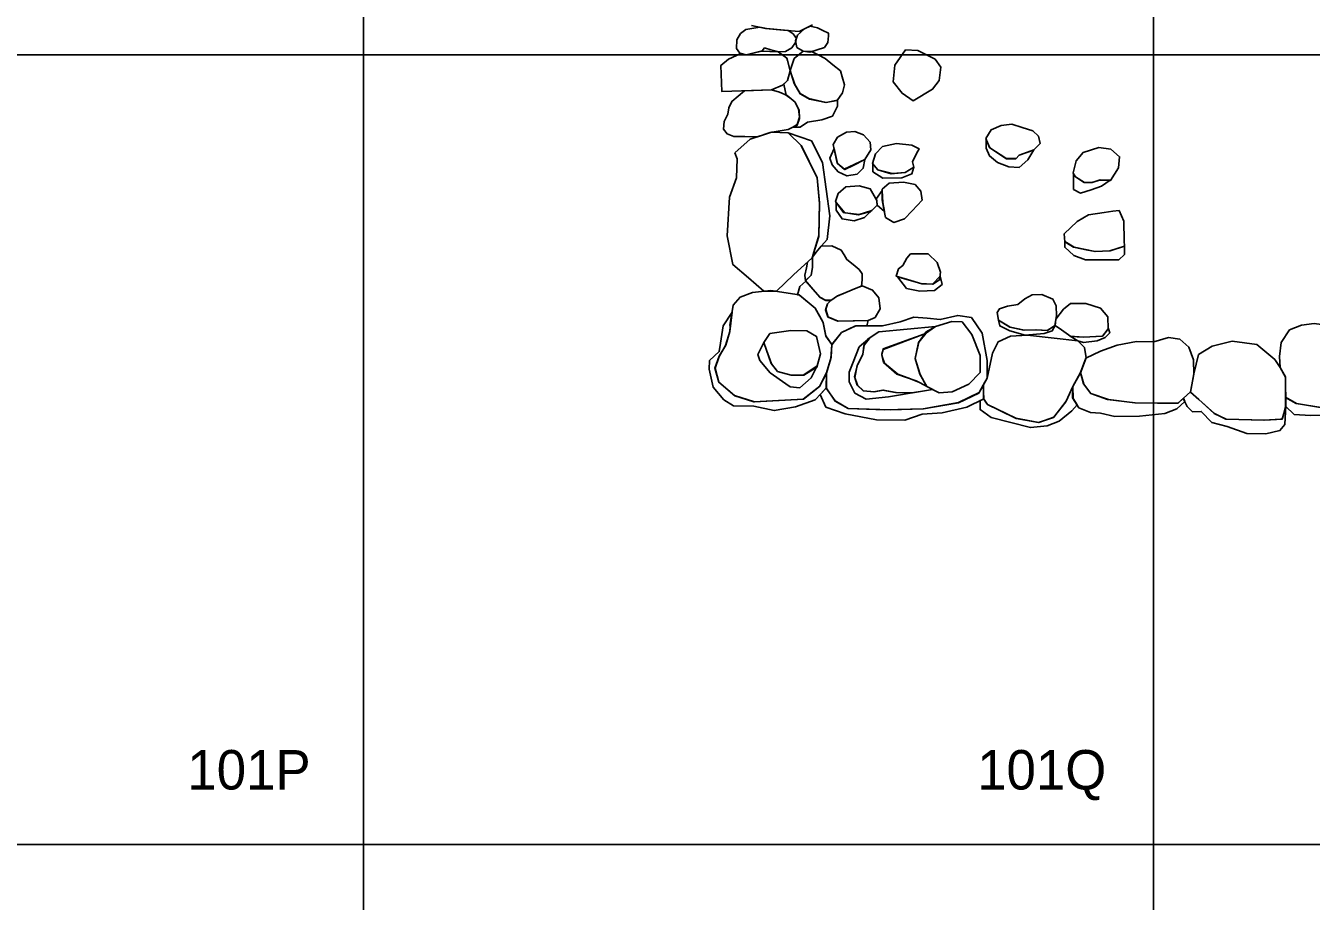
# Model space of a CAD drawing. Extents: x 280 to 390, y 550 to 640.
# Drawn here: x 325.66 to 341.94, y 599.25 to 610.34 of the extents above; entities that cross this region are included whole.
import ezdxf

# ---------------------------------------------------------------- set-up
doc = ezdxf.new("R2010")
doc.units = 0
for name, color, linetype in [('Brick', 7, 'Continuous'), ('Quadrat Numbers', 7, 'Continuous'), ('Quadrats', 7, 'Continuous'), ('Stone', 7, 'Continuous')]:
    doc.layers.add(name, color=color, linetype=linetype)

msp = doc.modelspace()

# ---------------------------------------------------------------- linework, layer by layer
at = {"layer": 'Brick'}
msp.add_lwpolyline([(336.665, 609.84), (336.799, 610.036), (336.953, 610.024), (337.174, 609.915), (337.245, 609.813), (337.223, 609.645), (337.142, 609.536), (336.896, 609.389), (336.756, 609.485), (336.644, 609.629)], close=True, dxfattribs=at)
at = {"layer": 'Quadrats'}
for p, q in [((329.938, 609.972), (329.938, 619.972)), ((339.938, 609.972), (339.938, 619.972)), ((329.938, 609.972), (319.938, 609.972)), ((339.938, 609.972), (329.938, 609.972)), ((329.938, 609.972), (329.938, 599.972)), ((349.938, 609.972), (339.938, 609.972)), ((339.938, 599.972), (339.938, 609.972)), ((329.938, 599.972), (339.938, 599.972)), ((329.938, 599.972), (329.938, 589.972)), ((339.938, 599.972), (339.938, 589.972))]:
    msp.add_line(p, q, dxfattribs=at)
for points in [[(319.938, 629.972), (319.938, 599.972), (329.938, 599.972)], [(349.938, 609.972), (349.938, 599.972), (339.938, 599.972)]]:
    msp.add_lwpolyline(points, dxfattribs=at)
at = {"layer": 'Stone'}
for points in [[(334.954, 610.32), (334.777, 610.292), (334.71, 610.239), (334.664, 610.159), (334.659, 610.05), (334.703, 609.99), (334.781, 609.97), (334.882, 609.995), (334.984, 610.02), (335.014, 610.059), (335.092, 610.036), (335.193, 610.007), (335.279, 610.011), (335.359, 610.059), (335.405, 610.126), (335.417, 610.178), (335.375, 610.235), (335.315, 610.28), (335.037, 610.303)], [(335.518, 610.299), (335.433, 610.218), (335.405, 610.147), (335.421, 610.064), (335.502, 610.016), (335.587, 610.004), (335.679, 610.034), (335.772, 610.064), (335.815, 610.129), (335.822, 610.212), (335.825, 610.244), (335.753, 610.278), (335.719, 610.295), (335.685, 610.311), (335.593, 610.335)], [(335.304, 609.898), (335.338, 609.767), (335.304, 609.645), (335.242, 609.587), (335.104, 609.529), (334.848, 609.52), (334.473, 609.507), (334.465, 609.726), (334.461, 609.836), (334.558, 609.914), (334.715, 609.987), (334.781, 609.972), (334.977, 610.019), (335.187, 610.009), (335.295, 609.93)], [(335.337, 609.773), (335.391, 609.608), (335.467, 609.479), (335.585, 609.409), (335.689, 609.389), (335.792, 609.368), (335.935, 609.393), (336, 609.49), (336.027, 609.589), (335.997, 609.691), (335.974, 609.768), (335.877, 609.845), (335.78, 609.923), (335.695, 609.972), (335.607, 610.011), (335.502, 610.016), (335.387, 609.923)], [(335.937, 609.397), (335.937, 609.32), (335.874, 609.194), (335.738, 609.147), (335.556, 609.117), (335.464, 609.053), (335.372, 609.054), (335.429, 609.087), (335.457, 609.18), (335.444, 609.286), (335.403, 609.366), (335.35, 609.414), (335.289, 609.461), (335.257, 609.601), (335.304, 609.644), (335.339, 609.768), (335.399, 609.595), (335.465, 609.483), (335.574, 609.416), (335.796, 609.369)], [(334.762, 609.517), (334.601, 609.382), (334.562, 609.301), (334.548, 609.218), (334.502, 609.128), (334.496, 609.029), (334.539, 608.972), (334.624, 608.935), (334.763, 608.937), (334.923, 608.934), (335.084, 608.987), (335.315, 609.027), (335.426, 609.08), (335.458, 609.163), (335.451, 609.271), (335.401, 609.37), (335.302, 609.456), (335.205, 609.499), (335.1, 609.529)], [(334.637, 608.731), (334.83, 608.903), (335.103, 608.993), (335.314, 608.982), (335.483, 608.817), (335.68, 608.415), (335.708, 608.089), (335.701, 607.67), (335.619, 607.401), (335.382, 607.185), (335.164, 606.977), (335.003, 606.978), (334.809, 607.146), (334.614, 607.314), (334.54, 607.677), (334.572, 608.168), (334.658, 608.415), (334.669, 608.656)], [(335.314, 608.982), (335.608, 608.882), (335.748, 608.606), (335.794, 608.268), (335.841, 607.931), (335.809, 607.634), (335.627, 607.429), (335.701, 607.684), (335.708, 608.096), (335.68, 608.413), (335.479, 608.821)], [(335.938, 608.928), (336.052, 608.993), (336.156, 609), (336.267, 608.957), (336.35, 608.864), (336.361, 608.767), (336.285, 608.645), (336.135, 608.57), (336.03, 608.517), (335.934, 608.598), (335.909, 608.717), (335.884, 608.835)], [(337.816, 608.91), (337.885, 609.023), (338.011, 609.074), (338.146, 609.091), (338.278, 609.05), (338.411, 609.009), (338.481, 608.939), (338.503, 608.849), (338.421, 608.763), (338.24, 608.702), (338.194, 608.656), (338.078, 608.656), (337.982, 608.719), (337.864, 608.796)], [(335.895, 608.783), (335.841, 608.663), (335.87, 608.58), (335.948, 608.491), (336.056, 608.437), (336.185, 608.459), (336.264, 608.534), (336.285, 608.645), (336.024, 608.522), (335.938, 608.595)], [(336.418, 608.717), (336.508, 608.81), (336.683, 608.846), (336.877, 608.828), (336.97, 608.781), (336.94, 608.721), (336.887, 608.616), (336.905, 608.548), (336.794, 608.48), (336.619, 608.466), (336.447, 608.516), (336.382, 608.595)], [(337.82, 608.9), (337.82, 608.787), (337.861, 608.69), (337.965, 608.606), (338.105, 608.553), (338.237, 608.545), (338.346, 608.642), (338.424, 608.766), (338.24, 608.702), (338.198, 608.66), (338.07, 608.662), (337.865, 608.795)], [(338.922, 608.478), (338.958, 608.627), (339.048, 608.734), (339.248, 608.799), (339.399, 608.775), (339.51, 608.68), (339.494, 608.541), (339.395, 608.381), (339.264, 608.386), (339.161, 608.355), (339.06, 608.355), (338.939, 608.434)], [(336.384, 608.592), (336.384, 608.49), (336.511, 608.408), (336.751, 608.412), (336.877, 608.462), (336.905, 608.548), (336.795, 608.481), (336.636, 608.467), (336.5, 608.5), (336.447, 608.516)], [(338.927, 608.464), (338.927, 608.32), (338.927, 608.266), (339.016, 608.22), (339.149, 608.263), (339.281, 608.307), (339.39, 608.382), (339.259, 608.385), (339.169, 608.357), (339.064, 608.355), (338.95, 608.427)], [(336.434, 608.126), (336.353, 608.272), (336.214, 608.311), (336.042, 608.301), (335.945, 608.215), (335.913, 608.114), (336.013, 607.974), (336.199, 607.946), (336.371, 607.999), (336.439, 608.068)], [(336.504, 608.268), (336.594, 608.344), (336.773, 608.358), (336.92, 608.329), (336.991, 608.243), (337.009, 608.132), (336.884, 607.996), (336.788, 607.892), (336.651, 607.849), (336.547, 607.913), (336.522, 608.042), (336.504, 608.134)], [(336.504, 608.254), (336.432, 608.15), (336.439, 608.068), (336.533, 607.985), (336.511, 608.1)], [(335.922, 608.102), (335.922, 608.005), (335.995, 607.892), (336.149, 607.867), (336.278, 607.91), (336.407, 608.035), (336.356, 607.986), (336.215, 607.951), (336.03, 607.972)], [(338.809, 607.703), (338.973, 607.86), (339.117, 607.945), (339.315, 607.974), (339.424, 607.99), (339.504, 608.001), (339.563, 607.865), (339.568, 607.614), (339.57, 607.547), (339.392, 607.489), (339.199, 607.479), (339.086, 607.503), (338.927, 607.537), (338.816, 607.602)], [(335.854, 606.862), (335.788, 606.862), (335.717, 606.899), (335.629, 607), (335.555, 607.086), (335.531, 607.113), (335.606, 607.179), (335.623, 607.284), (335.621, 607.407), (335.666, 607.472), (335.731, 607.546), (335.865, 607.553), (335.985, 607.497), (336.021, 607.437), (336.058, 607.377), (336.136, 607.314), (336.214, 607.251), (336.248, 607.199), (336.252, 607.123), (336.24, 607.042), (336.154, 607.006), (336.012, 606.948), (335.938, 606.917)], [(338.816, 607.607), (338.816, 607.535), (338.929, 607.428), (339.076, 607.375), (339.363, 607.375), (339.498, 607.375), (339.571, 607.443), (339.57, 607.547), (339.385, 607.488), (339.202, 607.479), (338.934, 607.536)], [(335.62, 607.405), (335.622, 607.277), (335.606, 607.179), (335.534, 607.109), (335.523, 607.181), (335.545, 607.274), (335.558, 607.345)], [(336.862, 607.451), (336.973, 607.451), (337.085, 607.451), (337.199, 607.343), (337.242, 607.218), (337.231, 607.121), (337.145, 607.067), (337.006, 607.071), (336.823, 607.124), (336.681, 607.166), (336.71, 607.262), (336.766, 607.304), (336.816, 607.397)], [(336.697, 607.161), (336.812, 607.01), (336.981, 606.977), (337.167, 606.988), (337.264, 607.063), (337.237, 607.167), (337.142, 607.067), (336.993, 607.074)], [(334.574, 606.543), (334.617, 606.799), (334.705, 606.903), (334.86, 606.963), (335.095, 606.988), (335.453, 606.93), (335.657, 606.763), (335.758, 606.58), (335.788, 606.412), (335.867, 606.303), (335.858, 606.142), (335.794, 605.932), (335.709, 605.77), (335.508, 605.612), (335.198, 605.594), (334.888, 605.575), (334.632, 605.655), (334.435, 605.825), (334.386, 606.002), (334.441, 606.157), (334.523, 606.294), (334.574, 606.467), (334.582, 606.588), (334.587, 606.619)], [(335.538, 607.105), (335.462, 607.037), (335.432, 606.933), (335.456, 606.928), (335.657, 606.762), (335.748, 606.597), (335.758, 606.576), (335.792, 606.407), (335.868, 606.302), (335.99, 606.456), (336.158, 606.535), (336.31, 606.539), (336.327, 606.606), (335.943, 606.6), (335.819, 606.649), (335.788, 606.744), (335.812, 606.819), (335.855, 606.863), (335.787, 606.863), (335.714, 606.903)], [(335.834, 606.849), (335.933, 606.915), (336.175, 607.015), (336.248, 607.045), (336.381, 606.992), (336.459, 606.892), (336.479, 606.754), (336.414, 606.643), (336.325, 606.605), (336.154, 606.601), (335.948, 606.597), (335.814, 606.651), (335.787, 606.743), (335.81, 606.817), (335.856, 606.864)], [(338.223, 606.811), (338.308, 606.883), (338.402, 606.932), (338.527, 606.935), (338.666, 606.876), (338.707, 606.794), (338.71, 606.664), (338.691, 606.544), (338.596, 606.48), (338.462, 606.488), (338.297, 606.485), (338.121, 606.523), (337.975, 606.612), (337.958, 606.707), (337.989, 606.756), (338.091, 606.788)], [(338.704, 606.622), (338.801, 606.752), (338.889, 606.823), (339.084, 606.822), (339.269, 606.761), (339.362, 606.652), (339.365, 606.501), (339.293, 606.41), (339.053, 606.397), (338.892, 606.403), (338.774, 606.487), (338.692, 606.545)], [(334.602, 606.711), (334.489, 606.537), (334.456, 606.318), (334.44, 606.214), (334.319, 606.102), (334.313, 605.992), (334.362, 605.761), (334.498, 605.603), (334.623, 605.524), (334.879, 605.521), (335.137, 605.466), (335.408, 605.512), (335.657, 605.6), (335.727, 605.679), (335.797, 605.758), (335.8, 605.95), (335.712, 605.776), (335.502, 605.612), (334.879, 605.578), (334.638, 605.653), (334.435, 605.825), (334.387, 606.004), (334.438, 606.149), (334.521, 606.291), (334.574, 606.466)], [(336.731, 606.589), (336.904, 606.65), (337.072, 606.635), (337.239, 606.619), (337.461, 606.671), (337.634, 606.644), (337.771, 606.446), (337.832, 606.099), (337.832, 605.877), (337.726, 605.688), (337.47, 605.566), (337.026, 605.49), (336.539, 605.475), (336.071, 605.493), (335.91, 605.585), (335.794, 605.754), (335.8, 605.938), (335.853, 606.124), (335.867, 606.3), (335.989, 606.455), (336.168, 606.54), (336.506, 606.537)], [(337.177, 606.53), (336.819, 606.498), (336.462, 606.465), (336.326, 606.376), (336.272, 606.285), (336.26, 606.178), (336.19, 606.044), (336.153, 605.898), (336.187, 605.789), (336.263, 605.715), (336.406, 605.703), (336.518, 605.725), (336.679, 605.694), (336.886, 605.691), (337.14, 605.734), (336.976, 605.822), (336.862, 605.869), (336.7, 605.926), (336.532, 606.065), (336.502, 606.151), (336.499, 606.179), (336.515, 606.241), (337.052, 606.441)], [(337.044, 606.452), (337.178, 606.531), (337.385, 606.592), (337.516, 606.589), (337.637, 606.428), (337.744, 606.163), (337.744, 605.95), (337.601, 605.801), (337.388, 605.703), (337.224, 605.691), (337.069, 605.77), (336.98, 605.929), (336.92, 606.126), (336.965, 606.327), (337.032, 606.419), (337.083, 606.475)], [(337.975, 606.612), (337.992, 606.538), (338.12, 606.477), (338.315, 606.42), (338.554, 606.443), (338.656, 606.474), (338.692, 606.545), (338.593, 606.48), (338.447, 606.488), (338.307, 606.485), (338.122, 606.523)], [(338.882, 606.41), (338.982, 606.349), (339.051, 606.327), (339.227, 606.35), (339.328, 606.391), (339.385, 606.452), (339.365, 606.515), (339.37, 606.5), (339.355, 606.489), (339.296, 606.414), (339.288, 606.41), (339.052, 606.397)], [(342.823, 606.379), (342.636, 606.52), (342.407, 606.564), (342.189, 606.541), (341.974, 606.569), (341.814, 606.548), (341.661, 606.488), (341.555, 606.326), (341.534, 606.149), (341.543, 606.013), (341.608, 605.892), (341.61, 605.633), (341.744, 605.556), (342.062, 605.505), (342.421, 605.545), (342.729, 605.616), (342.823, 605.702), (342.842, 605.844), (342.817, 606.003), (342.83, 606.196)], [(335.082, 606.44), (335.347, 606.482), (335.548, 606.476), (335.672, 606.406), (335.721, 606.184), (335.676, 606.017), (335.511, 605.916), (335.353, 605.916), (335.18, 605.959), (335.101, 606.056), (335.04, 606.23), (335.006, 606.327)], [(336.351, 606.392), (336.211, 606.272), (336.135, 606.078), (336.086, 605.952), (336.086, 605.828), (336.159, 605.688), (336.302, 605.612), (336.585, 605.642), (336.959, 605.703), (336.874, 605.691), (336.672, 605.696), (336.509, 605.723), (336.397, 605.704), (336.267, 605.715), (336.189, 605.786), (336.157, 605.885), (336.187, 606.036), (336.26, 606.181), (336.277, 606.293)], [(337.055, 606.444), (336.868, 606.376), (336.623, 606.287), (336.517, 606.248), (336.497, 606.172), (336.521, 606.075), (336.691, 605.929), (336.935, 605.843), (337.066, 605.775), (336.984, 605.921), (336.92, 606.126), (336.968, 606.331)], [(337.831, 605.875), (337.9, 606.194), (337.97, 606.338), (338.129, 606.41), (338.343, 606.422), (338.679, 606.385), (338.98, 606.351), (339.065, 606.263), (339.088, 606.133), (339.015, 605.944), (338.921, 605.78), (338.83, 605.575), (338.673, 605.377), (338.484, 605.316), (338.202, 605.365), (337.994, 605.465), (337.836, 605.541), (337.788, 605.613), (337.787, 605.796)], [(339.083, 606.13), (339.269, 606.22), (339.478, 606.295), (339.723, 606.339), (339.944, 606.335), (340.129, 606.39), (340.271, 606.372), (340.388, 606.268), (340.447, 606.108), (340.448, 605.927), (340.407, 605.703), (340.32, 605.625), (340.248, 605.56), (339.991, 605.561), (339.708, 605.563), (339.357, 605.607), (339.145, 605.682), (339.053, 605.803), (339.013, 605.949)], [(340.509, 606.174), (340.683, 606.281), (340.935, 606.344), (341.249, 606.303), (341.474, 606.114), (341.543, 606.013), (341.608, 605.891), (341.616, 605.516), (341.568, 605.358), (341.35, 605.344), (340.853, 605.358), (340.712, 605.427), (340.512, 605.605), (340.406, 605.699), (340.449, 605.931)], [(335.006, 606.326), (334.927, 606.178), (334.955, 606.102), (335.085, 605.944), (335.283, 605.804), (335.339, 605.765), (335.46, 605.752), (335.603, 605.88), (335.68, 606.034), (335.512, 605.917), (335.353, 605.916), (335.18, 605.959), (335.099, 606.06)], [(339.013, 605.949), (338.916, 605.772), (338.915, 605.627), (338.995, 605.501), (339.143, 605.443), (339.266, 605.432), (339.448, 605.393), (339.761, 605.395), (340.083, 605.428), (340.235, 605.488), (340.334, 605.579), (340.32, 605.625), (340.249, 605.56), (339.702, 605.564), (339.37, 605.606), (339.145, 605.682), (339.055, 605.801)], [(341.61, 605.635), (341.61, 605.521), (341.721, 605.417), (341.927, 605.403), (342.184, 605.41), (342.453, 605.461), (342.682, 605.538), (342.803, 605.605), (342.923, 605.73), (342.891, 605.811), (342.834, 605.892), (342.84, 605.827), (342.825, 605.711), (342.729, 605.616), (342.42, 605.545), (342.054, 605.506), (341.748, 605.556)], [(335.72, 605.671), (335.792, 605.51), (336.035, 605.425), (336.431, 605.349), (336.792, 605.346), (337.008, 605.422), (337.261, 605.437), (337.574, 605.51), (337.79, 605.614), (337.782, 605.789), (337.73, 605.695), (337.471, 605.567), (337.023, 605.49), (336.607, 605.477), (336.072, 605.493), (335.907, 605.588), (335.796, 605.751)], [(337.744, 605.592), (337.744, 605.479), (337.882, 605.377), (338.131, 605.314), (338.38, 605.251), (338.594, 605.273), (338.744, 605.332), (338.906, 605.462), (338.972, 605.537), (338.92, 605.619), (338.916, 605.77), (338.835, 605.587), (338.678, 605.384), (338.488, 605.317), (338.195, 605.368), (337.835, 605.543), (337.793, 605.605), (337.787, 605.612)], [(340.407, 605.703), (340.313, 605.619), (340.367, 605.516), (340.431, 605.452), (340.543, 605.456), (340.677, 605.315), (340.87, 605.266), (341.12, 605.175), (341.359, 605.173), (341.539, 605.213), (341.602, 605.289), (341.616, 605.532), (341.571, 605.367), (341.551, 605.357), (341.334, 605.345), (340.857, 605.358), (340.708, 605.43)]]:
    msp.add_lwpolyline(points, close=True, dxfattribs=at)
msp.add_lwpolyline([(334.849, 610.343), (335.027, 610.304), (335.256, 610.285), (335.453, 610.268), (335.622, 610.349)], dxfattribs=at)

# ---------------------------------------------------------------- texts
at = {"layer": 'Quadrat Numbers'}
for s, p in [('101P', (327.706, 600.667)), ('101Q', (337.706, 600.667))]:
    msp.add_text(s, height=0.5, dxfattribs=at).set_placement(p)

doc.saveas('drawing.dxf')
